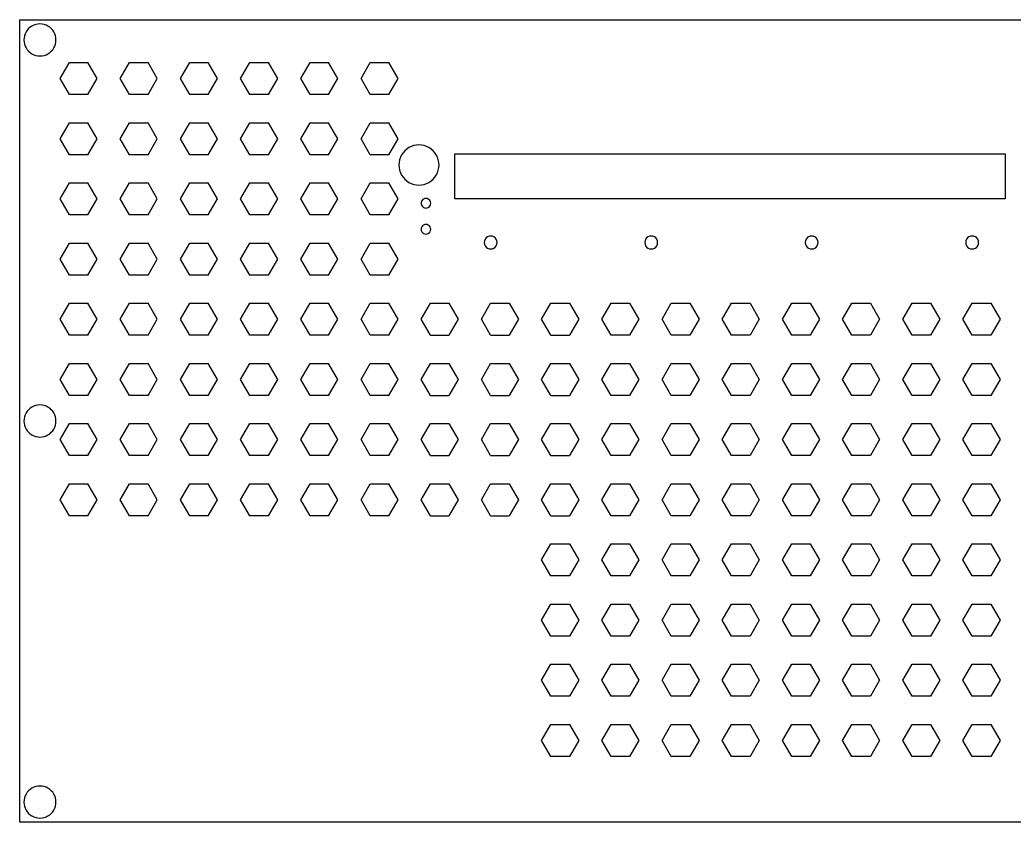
# Model space of a CAD drawing. Extents: x -567 to 567, y -283 to 283.
# Drawn here: x -567 to 135, y -283 to 283 of the extents above; entities that cross this region are included whole.
import ezdxf

# ---------------------------------------------------------------- set-up
doc = ezdxf.new("R2010")
doc.units = 0
doc.layers.add('Shape2DView', color=7, linetype='CONTINUOUS')

msp = doc.modelspace()

# ---------------------------------------------------------------- linework, layer by layer
at = {"layer": 'Shape2DView', "color": 7}
for points in [[(-566.929134, -283.464567), (-566.929134, 283.464567)], [(-566.929134, 283.464567), (566.929134, 283.464567), (566.929134, -283.464567)], [(-538.537323, 241.979528), (-531.989291, 253.31811)], [(-531.989291, 253.31811), (-518.896063, 253.31811)], [(-512.348032, 241.979528), (-518.896063, 253.31811)], [(-496.017637, 241.979528), (-489.469606, 253.31811)], [(-489.469606, 253.31811), (-476.376378, 253.31811)], [(-469.828346, 241.979528), (-476.376378, 253.31811)], [(-453.497953, 241.979528), (-446.949921, 253.31811)], [(-446.949921, 253.31811), (-433.856693, 253.31811)], [(-427.308661, 241.979528), (-433.856693, 253.31811)], [(-410.978268, 241.979528), (-404.430236, 253.31811)], [(-404.430236, 253.31811), (-391.337008, 253.31811)], [(-384.788977, 241.979528), (-391.337008, 253.31811)], [(-368.458583, 241.979528), (-361.910551, 253.31811)], [(-361.910551, 253.31811), (-348.817323, 253.31811)], [(-342.269291, 241.979528), (-348.817323, 253.31811)], [(-325.938898, 241.979528), (-319.390866, 253.31811)], [(-319.390866, 253.31811), (-306.297637, 253.31811)], [(-299.749606, 241.979528), (-306.297637, 253.31811)], [(-531.989291, 230.640945), (-538.537323, 241.979528)], [(-518.896063, 230.640945), (-512.348032, 241.979528)], [(-489.469606, 230.640945), (-496.017637, 241.979528)], [(-476.376378, 230.640945), (-469.828346, 241.979528)], [(-446.949921, 230.640945), (-453.497953, 241.979528)], [(-433.856693, 230.640945), (-427.308661, 241.979528)], [(-404.430236, 230.640945), (-410.978268, 241.979528)], [(-391.337008, 230.640945), (-384.788977, 241.979528)], [(-361.910551, 230.640945), (-368.458583, 241.979528)], [(-348.817323, 230.640945), (-342.269291, 241.979528)], [(-319.390866, 230.640945), (-325.938898, 241.979528)], [(-306.297637, 230.640945), (-299.749606, 241.979528)], [(-518.896063, 230.640945), (-531.989291, 230.640945)], [(-476.376378, 230.640945), (-489.469606, 230.640945)], [(-433.856693, 230.640945), (-446.949921, 230.640945)], [(-391.337008, 230.640945), (-404.430236, 230.640945)], [(-348.817323, 230.640945), (-361.910551, 230.640945)], [(-306.297637, 230.640945), (-319.390866, 230.640945)], [(-538.537323, 199.459843), (-531.989291, 210.798425)], [(-531.989291, 210.798425), (-518.896063, 210.798425)], [(-512.348032, 199.459843), (-518.896063, 210.798425)], [(-496.017637, 199.459843), (-489.469606, 210.798425)], [(-489.469606, 210.798425), (-476.376378, 210.798425)], [(-469.828346, 199.459843), (-476.376378, 210.798425)], [(-453.497953, 199.459843), (-446.949921, 210.798425)], [(-446.949921, 210.798425), (-433.856693, 210.798425)], [(-427.308661, 199.459843), (-433.856693, 210.798425)], [(-410.978268, 199.459843), (-404.430236, 210.798425)], [(-404.430236, 210.798425), (-391.337008, 210.798425)], [(-384.788977, 199.459843), (-391.337008, 210.798425)], [(-368.458583, 199.459843), (-361.910551, 210.798425)], [(-361.910551, 210.798425), (-348.817323, 210.798425)], [(-342.269291, 199.459843), (-348.817323, 210.798425)], [(-325.938898, 199.459843), (-319.390866, 210.798425)], [(-319.390866, 210.798425), (-306.297637, 210.798425)], [(-299.749606, 199.459843), (-306.297637, 210.798425)], [(-531.989291, 188.12126), (-538.537323, 199.459843)], [(-518.896063, 188.12126), (-512.348032, 199.459843)], [(-489.469606, 188.12126), (-496.017637, 199.459843)], [(-476.376378, 188.12126), (-469.828346, 199.459843)], [(-446.949921, 188.12126), (-453.497953, 199.459843)], [(-433.856693, 188.12126), (-427.308661, 199.459843)], [(-404.430236, 188.12126), (-410.978268, 199.459843)], [(-391.337008, 188.12126), (-384.788977, 199.459843)], [(-361.910551, 188.12126), (-368.458583, 199.459843)], [(-348.817323, 188.12126), (-342.269291, 199.459843)], [(-319.390866, 188.12126), (-325.938898, 199.459843)], [(-306.297637, 188.12126), (-299.749606, 199.459843)], [(-518.896063, 188.12126), (-531.989291, 188.12126)], [(-476.376378, 188.12126), (-489.469606, 188.12126)], [(-433.856693, 188.12126), (-446.949921, 188.12126)], [(-391.337008, 188.12126), (-404.430236, 188.12126)], [(-348.817323, 188.12126), (-361.910551, 188.12126)], [(-306.297637, 188.12126), (-319.390866, 188.12126)], [(-259.715905, 156.925985), (-259.715905, 188.708032)], [(-259.715905, 188.708032), (129.092599, 188.708032), (129.092599, 156.925985)], [(-538.537323, 156.940157), (-531.989291, 168.278741)], [(-531.989291, 168.278741), (-518.896063, 168.278741)], [(-512.348032, 156.940157), (-518.896063, 168.278741)], [(-496.017637, 156.940157), (-489.469606, 168.278741)], [(-489.469606, 168.278741), (-476.376378, 168.278741)], [(-469.828346, 156.940157), (-476.376378, 168.278741)], [(-453.497953, 156.940157), (-446.949921, 168.278741)], [(-446.949921, 168.278741), (-433.856693, 168.278741)], [(-427.308661, 156.940157), (-433.856693, 168.278741)], [(-410.978268, 156.940157), (-404.430236, 168.278741)], [(-404.430236, 168.278741), (-391.337008, 168.278741)], [(-384.788977, 156.940157), (-391.337008, 168.278741)], [(-368.458583, 156.940157), (-361.910551, 168.278741)], [(-361.910551, 168.278741), (-348.817323, 168.278741)], [(-342.269291, 156.940157), (-348.817323, 168.278741)], [(-325.938898, 156.940157), (-319.390866, 168.278741)], [(-319.390866, 168.278741), (-306.297637, 168.278741)], [(-299.749606, 156.940157), (-306.297637, 168.278741)], [(-531.989291, 145.601575), (-538.537323, 156.940157)], [(-518.896063, 145.601575), (-512.348032, 156.940157)], [(-489.469606, 145.601575), (-496.017637, 156.940157)], [(-476.376378, 145.601575), (-469.828346, 156.940157)], [(-446.949921, 145.601575), (-453.497953, 156.940157)], [(-433.856693, 145.601575), (-427.308661, 156.940157)], [(-404.430236, 145.601575), (-410.978268, 156.940157)], [(-391.337008, 145.601575), (-384.788977, 156.940157)], [(-361.910551, 145.601575), (-368.458583, 156.940157)], [(-348.817323, 145.601575), (-342.269291, 156.940157)], [(-319.390866, 145.601575), (-325.938898, 156.940157)], [(-306.297637, 145.601575), (-299.749606, 156.940157)], [(129.092599, 156.925985), (-259.715905, 156.925985)], [(-518.896063, 145.601575), (-531.989291, 145.601575)], [(-476.376378, 145.601575), (-489.469606, 145.601575)], [(-433.856693, 145.601575), (-446.949921, 145.601575)], [(-391.337008, 145.601575), (-404.430236, 145.601575)], [(-348.817323, 145.601575), (-361.910551, 145.601575)], [(-306.297637, 145.601575), (-319.390866, 145.601575)], [(-538.537323, 114.420473), (-531.989291, 125.759055)], [(-531.989291, 125.759055), (-518.896063, 125.759055)], [(-512.348032, 114.420473), (-518.896063, 125.759055)], [(-496.017637, 114.420473), (-489.469606, 125.759055)], [(-489.469606, 125.759055), (-476.376378, 125.759055)], [(-469.828346, 114.420473), (-476.376378, 125.759055)], [(-453.497953, 114.420473), (-446.949921, 125.759055)], [(-446.949921, 125.759055), (-433.856693, 125.759055)], [(-427.308661, 114.420473), (-433.856693, 125.759055)], [(-410.978268, 114.420473), (-404.430236, 125.759055)], [(-404.430236, 125.759055), (-391.337008, 125.759055)], [(-384.788977, 114.420473), (-391.337008, 125.759055)], [(-368.458583, 114.420473), (-361.910551, 125.759055)], [(-361.910551, 125.759055), (-348.817323, 125.759055)], [(-342.269291, 114.420473), (-348.817323, 125.759055)], [(-325.938898, 114.420473), (-319.390866, 125.759055)], [(-319.390866, 125.759055), (-306.297637, 125.759055)], [(-299.749606, 114.420473), (-306.297637, 125.759055)], [(-531.989291, 103.08189), (-538.537323, 114.420473)], [(-518.896063, 103.08189), (-512.348032, 114.420473)], [(-489.469606, 103.08189), (-496.017637, 114.420473)], [(-476.376378, 103.08189), (-469.828346, 114.420473)], [(-446.949921, 103.08189), (-453.497953, 114.420473)], [(-433.856693, 103.08189), (-427.308661, 114.420473)], [(-404.430236, 103.08189), (-410.978268, 114.420473)], [(-391.337008, 103.08189), (-384.788977, 114.420473)], [(-361.910551, 103.08189), (-368.458583, 114.420473)], [(-348.817323, 103.08189), (-342.269291, 114.420473)], [(-319.390866, 103.08189), (-325.938898, 114.420473)], [(-306.297637, 103.08189), (-299.749606, 114.420473)], [(-518.896063, 103.08189), (-531.989291, 103.08189)], [(-476.376378, 103.08189), (-489.469606, 103.08189)], [(-433.856693, 103.08189), (-446.949921, 103.08189)], [(-391.337008, 103.08189), (-404.430236, 103.08189)], [(-348.817323, 103.08189), (-361.910551, 103.08189)], [(-306.297637, 103.08189), (-319.390866, 103.08189)], [(-538.537323, 71.900787), (-531.989291, 83.23937)], [(-531.989291, 83.23937), (-518.896063, 83.23937)], [(-512.348032, 71.900787), (-518.896063, 83.23937)], [(-496.017637, 71.900787), (-489.469606, 83.23937)], [(-489.469606, 83.23937), (-476.376378, 83.23937)], [(-469.828346, 71.900787), (-476.376378, 83.23937)], [(-453.497953, 71.900787), (-446.949921, 83.23937)], [(-446.949921, 83.23937), (-433.856693, 83.23937)], [(-427.308661, 71.900787), (-433.856693, 83.23937)], [(-410.978268, 71.900787), (-404.430236, 83.23937)], [(-404.430236, 83.23937), (-391.337008, 83.23937)], [(-384.788977, 71.900787), (-391.337008, 83.23937)], [(-368.458583, 71.900787), (-361.910551, 83.23937)], [(-361.910551, 83.23937), (-348.817323, 83.23937)], [(-342.269291, 71.900787), (-348.817323, 83.23937)], [(-325.938898, 71.900787), (-319.390866, 83.23937)], [(-319.390866, 83.23937), (-306.297637, 83.23937)], [(-299.749606, 71.900787), (-306.297637, 83.23937)], [(-283.420346, 71.900787), (-276.872882, 83.23937)], [(-276.872882, 83.23937), (-263.779654, 83.23937)], [(-263.779654, 83.23937), (-257.232189, 71.900787)], [(-240.900661, 71.900787), (-234.353197, 83.23937)], [(-234.353197, 83.23937), (-221.259968, 83.23937)], [(-221.259968, 83.23937), (-214.712504, 71.900787)], [(-198.380977, 71.900787), (-191.833512, 83.23937)], [(-191.833512, 83.23937), (-191.760378, 83.23937)], [(-191.760378, 83.23937), (-178.740284, 83.23937)], [(-178.740284, 83.23937), (-178.667149, 83.23937)], [(-178.667149, 83.23937), (-172.119685, 71.900787)], [(-155.788157, 71.900787), (-149.240693, 83.23937)], [(-149.240693, 83.23937), (-136.147465, 83.23937)], [(-136.147465, 83.23937), (-129.6, 71.900787), (-136.147465, 60.562205)], [(-113.268473, 71.900787), (-106.721008, 83.23937)], [(-106.721008, 83.23937), (-93.627779, 83.23937)], [(-93.627779, 83.23937), (-87.080315, 71.900787), (-93.627779, 60.562205)], [(-70.748788, 71.900787), (-64.201323, 83.23937)], [(-64.201323, 83.23937), (-51.108094, 83.23937)], [(-51.108094, 83.23937), (-44.56063, 71.900787), (-51.108094, 60.562205)], [(-28.229074, 71.900787), (-21.681638, 83.23937)], [(-21.681638, 83.23937), (-8.58841, 83.23937)], [(-8.58841, 83.23937), (-2.040945, 71.900787), (-8.58841, 60.562205)], [(14.290611, 71.900787), (20.838047, 83.23937)], [(20.838047, 83.23937), (33.931276, 83.23937)], [(33.931276, 83.23937), (40.478741, 71.900787), (33.931276, 60.562205)], [(56.810268, 71.900787), (63.357732, 83.23937)], [(63.357732, 83.23937), (76.45096, 83.23937)], [(76.45096, 83.23937), (82.998425, 71.900787), (76.45096, 60.562205)], [(99.329953, 71.900787), (105.877418, 83.23937)], [(105.877418, 83.23937), (118.970646, 83.23937)], [(118.970646, 83.23937), (125.51811, 71.900787), (118.970646, 60.562205)], [(-531.989291, 60.562205), (-538.537323, 71.900787)], [(-518.896063, 60.562205), (-512.348032, 71.900787)], [(-489.469606, 60.562205), (-496.017637, 71.900787)], [(-476.376378, 60.562205), (-469.828346, 71.900787)], [(-446.949921, 60.562205), (-453.497953, 71.900787)], [(-433.856693, 60.562205), (-427.308661, 71.900787)], [(-404.430236, 60.562205), (-410.978268, 71.900787)], [(-391.337008, 60.562205), (-384.788977, 71.900787)], [(-361.910551, 60.562205), (-368.458583, 71.900787)], [(-348.817323, 60.562205), (-342.269291, 71.900787)], [(-319.390866, 60.562205), (-325.938898, 71.900787)], [(-306.297637, 60.562205), (-299.749606, 71.900787)], [(-276.872882, 60.562205), (-283.420346, 71.900787)], [(-257.232189, 71.900787), (-263.779654, 60.562205)], [(-234.353197, 60.562205), (-240.900661, 71.900787)], [(-214.712504, 71.900787), (-221.259968, 60.562205)], [(-191.833512, 60.562205), (-198.380977, 71.900787)], [(-172.119685, 71.900787), (-178.667149, 60.562205)], [(-149.240693, 60.562205), (-155.788157, 71.900787)], [(-106.721008, 60.562205), (-113.268473, 71.900787)], [(-64.201323, 60.562205), (-70.748788, 71.900787)], [(-21.681638, 60.562205), (-28.229074, 71.900787)], [(20.838047, 60.562205), (14.290611, 71.900787)], [(63.357732, 60.562205), (56.810268, 71.900787)], [(105.877418, 60.562205), (99.329953, 71.900787)], [(-518.896063, 60.562205), (-531.989291, 60.562205)], [(-476.376378, 60.562205), (-489.469606, 60.562205)], [(-433.856693, 60.562205), (-446.949921, 60.562205)], [(-391.337008, 60.562205), (-404.430236, 60.562205)], [(-348.817323, 60.562205), (-361.910551, 60.562205)], [(-306.297637, 60.562205), (-319.390866, 60.562205)], [(-276.872882, 60.562205), (-263.779654, 60.562205)], [(-234.353197, 60.562205), (-221.259968, 60.562205)], [(-191.833512, 60.562205), (-191.760378, 60.562205)], [(-191.760378, 60.562205), (-178.740284, 60.562205)], [(-178.667149, 60.562205), (-178.740284, 60.562205)], [(-136.147465, 60.562205), (-149.240693, 60.562205)], [(-93.627779, 60.562205), (-106.721008, 60.562205)], [(-51.108094, 60.562205), (-64.201323, 60.562205)], [(-8.58841, 60.562205), (-21.681638, 60.562205)], [(33.931276, 60.562205), (20.838047, 60.562205)], [(76.45096, 60.562205), (63.357732, 60.562205)], [(118.970646, 60.562205), (105.877418, 60.562205)], [(-538.537323, 29.381102), (-531.989291, 40.719685)], [(-531.989291, 40.719685), (-518.896063, 40.719685)], [(-512.348032, 29.381102), (-518.896063, 40.719685)], [(-496.017637, 29.381102), (-489.469606, 40.719685)], [(-489.469606, 40.719685), (-476.376378, 40.719685)], [(-469.828346, 29.381102), (-476.376378, 40.719685)], [(-453.497953, 29.381102), (-446.949921, 40.719685)], [(-446.949921, 40.719685), (-433.856693, 40.719685)], [(-427.308661, 29.381102), (-433.856693, 40.719685)], [(-410.978268, 29.381102), (-404.430236, 40.719685)], [(-404.430236, 40.719685), (-391.337008, 40.719685)], [(-384.788977, 29.381102), (-391.337008, 40.719685)], [(-368.458583, 29.381102), (-361.910551, 40.719685)], [(-361.910551, 40.719685), (-348.817323, 40.719685)], [(-342.269291, 29.381102), (-348.817323, 40.719685)], [(-325.938898, 29.381102), (-319.390866, 40.719685)], [(-319.390866, 40.719685), (-306.297637, 40.719685)], [(-299.749606, 29.381102), (-306.297637, 40.719685)], [(-283.420346, 29.381102), (-276.872882, 40.719685)], [(-276.872882, 40.719685), (-263.779654, 40.719685)], [(-263.779654, 40.719685), (-257.232189, 29.381102)], [(-240.900661, 29.381102), (-234.353197, 40.719685)], [(-234.353197, 40.719685), (-221.259968, 40.719685)], [(-221.259968, 40.719685), (-214.712504, 29.381102)], [(-198.380977, 29.381102), (-191.833512, 40.719685)], [(-191.833512, 40.719685), (-191.760378, 40.719685)], [(-191.760378, 40.719685), (-178.740284, 40.719685)], [(-178.740284, 40.719685), (-178.667149, 40.719685)], [(-178.667149, 40.719685), (-172.119685, 29.381102)], [(-155.788157, 29.381102), (-149.240693, 40.719685)], [(-149.240693, 40.719685), (-136.147465, 40.719685)], [(-136.147465, 40.719685), (-129.6, 29.381102), (-136.147465, 18.04252)], [(-113.268473, 29.381102), (-106.721008, 40.719685)], [(-106.721008, 40.719685), (-93.627779, 40.719685)], [(-93.627779, 40.719685), (-87.080315, 29.381102), (-93.627779, 18.04252)], [(-70.748788, 29.381102), (-64.201323, 40.719685)], [(-64.201323, 40.719685), (-51.108094, 40.719685)], [(-51.108094, 40.719685), (-44.56063, 29.381102), (-51.108094, 18.04252)], [(-28.229074, 29.381102), (-21.681638, 40.719685)], [(-21.681638, 40.719685), (-8.58841, 40.719685)], [(-8.58841, 40.719685), (-2.040945, 29.381102), (-8.58841, 18.04252)], [(14.290611, 29.381102), (20.838047, 40.719685)], [(20.838047, 40.719685), (33.931276, 40.719685)], [(33.931276, 40.719685), (40.478741, 29.381102), (33.931276, 18.04252)], [(56.810268, 29.381102), (63.357732, 40.719685)], [(63.357732, 40.719685), (76.45096, 40.719685)], [(76.45096, 40.719685), (82.998425, 29.381102), (76.45096, 18.04252)], [(99.329953, 29.381102), (105.877418, 40.719685)], [(105.877418, 40.719685), (118.970646, 40.719685)], [(118.970646, 40.719685), (125.51811, 29.381102), (118.970646, 18.04252)], [(-531.989291, 18.04252), (-538.537323, 29.381102)], [(-518.896063, 18.04252), (-512.348032, 29.381102)], [(-489.469606, 18.04252), (-496.017637, 29.381102)], [(-476.376378, 18.04252), (-469.828346, 29.381102)], [(-446.949921, 18.04252), (-453.497953, 29.381102)], [(-433.856693, 18.04252), (-427.308661, 29.381102)], [(-404.430236, 18.04252), (-410.978268, 29.381102)], [(-391.337008, 18.04252), (-384.788977, 29.381102)], [(-361.910551, 18.04252), (-368.458583, 29.381102)], [(-348.817323, 18.04252), (-342.269291, 29.381102)], [(-319.390866, 18.04252), (-325.938898, 29.381102)], [(-306.297637, 18.04252), (-299.749606, 29.381102)], [(-276.872882, 18.04252), (-283.420346, 29.381102)], [(-257.232189, 29.381102), (-263.779654, 18.04252)], [(-234.353197, 18.04252), (-240.900661, 29.381102)], [(-214.712504, 29.381102), (-221.259968, 18.04252)], [(-191.833512, 18.04252), (-198.380977, 29.381102)], [(-172.119685, 29.381102), (-178.667149, 18.04252)], [(-149.240693, 18.04252), (-155.788157, 29.381102)], [(-106.721008, 18.04252), (-113.268473, 29.381102)], [(-64.201323, 18.04252), (-70.748788, 29.381102)], [(-21.681638, 18.04252), (-28.229074, 29.381102)], [(20.838047, 18.04252), (14.290611, 29.381102)], [(63.357732, 18.04252), (56.810268, 29.381102)], [(105.877418, 18.04252), (99.329953, 29.381102)], [(-518.896063, 18.04252), (-531.989291, 18.04252)], [(-476.376378, 18.04252), (-489.469606, 18.04252)], [(-433.856693, 18.04252), (-446.949921, 18.04252)], [(-391.337008, 18.04252), (-404.430236, 18.04252)], [(-348.817323, 18.04252), (-361.910551, 18.04252)], [(-306.297637, 18.04252), (-319.390866, 18.04252)], [(-276.872882, 18.04252), (-263.779654, 18.04252)], [(-234.353197, 18.04252), (-221.259968, 18.04252)], [(-191.833512, 18.04252), (-191.760378, 18.04252)], [(-191.760378, 18.04252), (-178.740284, 18.04252)], [(-178.667149, 18.04252), (-178.740284, 18.04252)], [(-136.147465, 18.04252), (-149.240693, 18.04252)], [(-93.627779, 18.04252), (-106.721008, 18.04252)], [(-51.108094, 18.04252), (-64.201323, 18.04252)], [(-8.58841, 18.04252), (-21.681638, 18.04252)], [(33.931276, 18.04252), (20.838047, 18.04252)], [(76.45096, 18.04252), (63.357732, 18.04252)], [(118.970646, 18.04252), (105.877418, 18.04252)], [(-538.537323, -13.138582), (-531.989291, -1.8)], [(-531.989291, -1.8), (-518.896063, -1.8)], [(-512.348032, -13.138582), (-518.896063, -1.8)], [(-496.017637, -13.138582), (-489.469606, -1.8)], [(-489.469606, -1.8), (-476.376378, -1.8)], [(-469.828346, -13.138582), (-476.376378, -1.8)], [(-453.497953, -13.138582), (-446.949921, -1.8)], [(-446.949921, -1.8), (-433.856693, -1.8)], [(-427.308661, -13.138582), (-433.856693, -1.8)], [(-410.978268, -13.138582), (-404.430236, -1.8)], [(-404.430236, -1.8), (-391.337008, -1.8)], [(-384.788977, -13.138582), (-391.337008, -1.8)], [(-368.458583, -13.138582), (-361.910551, -1.8)], [(-361.910551, -1.8), (-348.817323, -1.8)], [(-342.269291, -13.138582), (-348.817323, -1.8)], [(-325.938898, -13.138582), (-319.390866, -1.8)], [(-319.390866, -1.8), (-306.297637, -1.8)], [(-299.749606, -13.138582), (-306.297637, -1.8)], [(-283.420346, -13.138582), (-276.872882, -1.8)], [(-276.872882, -1.8), (-263.779654, -1.8)], [(-263.779654, -1.8), (-257.232189, -13.138582)], [(-240.900661, -13.138582), (-234.353197, -1.8)], [(-234.353197, -1.8), (-221.259968, -1.8)], [(-221.259968, -1.8), (-214.712504, -13.138582)], [(-198.380977, -13.138582), (-191.833512, -1.8)], [(-191.833512, -1.8), (-191.760378, -1.8)], [(-191.760378, -1.8), (-178.740284, -1.8)], [(-178.740284, -1.8), (-178.667149, -1.8)], [(-178.667149, -1.8), (-172.119685, -13.138582)], [(-155.788157, -13.138582), (-149.240693, -1.8)], [(-149.240693, -1.8), (-136.147465, -1.8)], [(-136.147465, -1.8), (-129.6, -13.138582), (-136.147465, -24.477166)], [(-113.268473, -13.138582), (-106.721008, -1.8)], [(-106.721008, -1.8), (-93.627779, -1.8)], [(-93.627779, -1.8), (-87.080315, -13.138582), (-93.627779, -24.477166)], [(-70.748788, -13.138582), (-64.201323, -1.8)], [(-64.201323, -1.8), (-51.108094, -1.8)], [(-51.108094, -1.8), (-44.56063, -13.138582), (-51.108094, -24.477166)], [(-28.229074, -13.138582), (-21.681638, -1.8)], [(-21.681638, -1.8), (-8.58841, -1.8)], [(-8.58841, -1.8), (-2.040945, -13.138582), (-8.58841, -24.477166)], [(14.290611, -13.138582), (20.838047, -1.8)], [(20.838047, -1.8), (33.931276, -1.8)], [(33.931276, -1.8), (40.478741, -13.138582), (33.931276, -24.477166)], [(56.810268, -13.138582), (63.357732, -1.8)], [(63.357732, -1.8), (76.45096, -1.8)], [(76.45096, -1.8), (82.998425, -13.138582), (76.45096, -24.477166)], [(99.329953, -13.138582), (105.877418, -1.8)], [(105.877418, -1.8), (118.970646, -1.8)], [(118.970646, -1.8), (125.51811, -13.138582), (118.970646, -24.477166)], [(-531.989291, -24.477166), (-538.537323, -13.138582)], [(-518.896063, -24.477166), (-512.348032, -13.138582)], [(-489.469606, -24.477166), (-496.017637, -13.138582)], [(-476.376378, -24.477166), (-469.828346, -13.138582)], [(-446.949921, -24.477166), (-453.497953, -13.138582)], [(-433.856693, -24.477166), (-427.308661, -13.138582)], [(-404.430236, -24.477166), (-410.978268, -13.138582)], [(-391.337008, -24.477166), (-384.788977, -13.138582)], [(-361.910551, -24.477166), (-368.458583, -13.138582)], [(-348.817323, -24.477166), (-342.269291, -13.138582)], [(-319.390866, -24.477166), (-325.938898, -13.138582)], [(-306.297637, -24.477166), (-299.749606, -13.138582)], [(-276.872882, -24.477166), (-283.420346, -13.138582)], [(-257.232189, -13.138582), (-263.779654, -24.477166)], [(-234.353197, -24.477166), (-240.900661, -13.138582)], [(-214.712504, -13.138582), (-221.259968, -24.477166)], [(-191.833512, -24.477166), (-198.380977, -13.138582)], [(-172.119685, -13.138582), (-178.667149, -24.477166)], [(-149.240693, -24.477166), (-155.788157, -13.138582)], [(-106.721008, -24.477166), (-113.268473, -13.138582)], [(-64.201323, -24.477166), (-70.748788, -13.138582)], [(-21.681638, -24.477166), (-28.229074, -13.138582)], [(20.838047, -24.477166), (14.290611, -13.138582)], [(63.357732, -24.477166), (56.810268, -13.138582)], [(105.877418, -24.477166), (99.329953, -13.138582)], [(-518.896063, -24.477166), (-531.989291, -24.477166)], [(-476.376378, -24.477166), (-489.469606, -24.477166)], [(-433.856693, -24.477166), (-446.949921, -24.477166)], [(-391.337008, -24.477166), (-404.430236, -24.477166)], [(-348.817323, -24.477166), (-361.910551, -24.477166)], [(-306.297637, -24.477166), (-319.390866, -24.477166)], [(-276.872882, -24.477166), (-263.779654, -24.477166)], [(-234.353197, -24.477166), (-221.259968, -24.477166)], [(-191.833512, -24.477166), (-191.760378, -24.477166)], [(-191.760378, -24.477166), (-178.740284, -24.477166)], [(-178.667149, -24.477166), (-178.740284, -24.477166)], [(-136.147465, -24.477166), (-149.240693, -24.477166)], [(-93.627779, -24.477166), (-106.721008, -24.477166)], [(-51.108094, -24.477166), (-64.201323, -24.477166)], [(-8.58841, -24.477166), (-21.681638, -24.477166)], [(33.931276, -24.477166), (20.838047, -24.477166)], [(76.45096, -24.477166), (63.357732, -24.477166)], [(118.970646, -24.477166), (105.877418, -24.477166)], [(-538.537323, -55.658268), (-531.989291, -44.319685)], [(-531.989291, -44.319685), (-518.896063, -44.319685)], [(-512.348032, -55.658268), (-518.896063, -44.319685)], [(-496.017637, -55.658268), (-489.469606, -44.319685)], [(-489.469606, -44.319685), (-476.376378, -44.319685)], [(-469.828346, -55.658268), (-476.376378, -44.319685)], [(-453.497953, -55.658268), (-446.949921, -44.319685)], [(-446.949921, -44.319685), (-433.856693, -44.319685)], [(-427.308661, -55.658268), (-433.856693, -44.319685)], [(-410.978268, -55.658268), (-404.430236, -44.319685)], [(-404.430236, -44.319685), (-391.337008, -44.319685)], [(-384.788977, -55.658268), (-391.337008, -44.319685)], [(-368.458583, -55.658268), (-361.910551, -44.319685)], [(-361.910551, -44.319685), (-348.817323, -44.319685)], [(-342.269291, -55.658268), (-348.817323, -44.319685)], [(-325.938898, -55.658268), (-319.390866, -44.319685)], [(-319.390866, -44.319685), (-306.297637, -44.319685)], [(-299.749606, -55.658268), (-306.297637, -44.319685)], [(-283.420346, -55.658268), (-276.872882, -44.319685)], [(-276.872882, -44.319685), (-263.779654, -44.319685)], [(-263.779654, -44.319685), (-257.232189, -55.658268)], [(-240.900661, -55.658268), (-234.353197, -44.319685)], [(-234.353197, -44.319685), (-221.259968, -44.319685)], [(-221.259968, -44.319685), (-214.712504, -55.658268)], [(-198.380977, -55.658268), (-191.833512, -44.319685)], [(-191.833512, -44.319685), (-191.760378, -44.319685)], [(-191.760378, -44.319685), (-178.740284, -44.319685)], [(-178.740284, -44.319685), (-178.667149, -44.319685)], [(-178.667149, -44.319685), (-172.119685, -55.658268)], [(-155.788157, -55.658268), (-149.240693, -44.319685)], [(-149.240693, -44.319685), (-136.147465, -44.319685)], [(-136.147465, -44.319685), (-129.6, -55.658268), (-136.147465, -66.99685)], [(-113.268473, -55.658268), (-106.721008, -44.319685)], [(-106.721008, -44.319685), (-93.627779, -44.319685)], [(-93.627779, -44.319685), (-87.080315, -55.658268), (-93.627779, -66.99685)], [(-70.748788, -55.658268), (-64.201323, -44.319685)], [(-64.201323, -44.319685), (-51.108094, -44.319685)], [(-51.108094, -44.319685), (-44.56063, -55.658268), (-51.108094, -66.99685)], [(-28.229074, -55.658268), (-21.681638, -44.319685)], [(-21.681638, -44.319685), (-8.58841, -44.319685)], [(-8.58841, -44.319685), (-2.040945, -55.658268), (-8.58841, -66.99685)], [(14.290611, -55.658268), (20.838047, -44.319685)], [(20.838047, -44.319685), (33.931276, -44.319685)], [(33.931276, -44.319685), (40.478741, -55.658268), (33.931276, -66.99685)], [(56.810268, -55.658268), (63.357732, -44.319685)], [(63.357732, -44.319685), (76.45096, -44.319685)], [(76.45096, -44.319685), (82.998425, -55.658268), (76.45096, -66.99685)], [(99.329953, -55.658268), (105.877418, -44.319685)], [(105.877418, -44.319685), (118.970646, -44.319685)], [(118.970646, -44.319685), (125.51811, -55.658268), (118.970646, -66.99685)], [(-531.989291, -66.99685), (-538.537323, -55.658268)], [(-518.896063, -66.99685), (-512.348032, -55.658268)], [(-489.469606, -66.99685), (-496.017637, -55.658268)], [(-476.376378, -66.99685), (-469.828346, -55.658268)], [(-446.949921, -66.99685), (-453.497953, -55.658268)], [(-433.856693, -66.99685), (-427.308661, -55.658268)], [(-404.430236, -66.99685), (-410.978268, -55.658268)], [(-391.337008, -66.99685), (-384.788977, -55.658268)], [(-361.910551, -66.99685), (-368.458583, -55.658268)], [(-348.817323, -66.99685), (-342.269291, -55.658268)], [(-319.390866, -66.99685), (-325.938898, -55.658268)], [(-306.297637, -66.99685), (-299.749606, -55.658268)], [(-276.872882, -66.99685), (-283.420346, -55.658268)], [(-257.232189, -55.658268), (-263.779654, -66.99685)], [(-234.353197, -66.99685), (-240.900661, -55.658268)], [(-214.712504, -55.658268), (-221.259968, -66.99685)], [(-191.833512, -66.99685), (-198.380977, -55.658268)], [(-172.119685, -55.658268), (-178.667149, -66.99685)], [(-149.240693, -66.99685), (-155.788157, -55.658268)], [(-106.721008, -66.99685), (-113.268473, -55.658268)], [(-64.201323, -66.99685), (-70.748788, -55.658268)], [(-21.681638, -66.99685), (-28.229074, -55.658268)], [(20.838047, -66.99685), (14.290611, -55.658268)], [(63.357732, -66.99685), (56.810268, -55.658268)], [(105.877418, -66.99685), (99.329953, -55.658268)], [(-518.896063, -66.99685), (-531.989291, -66.99685)], [(-476.376378, -66.99685), (-489.469606, -66.99685)], [(-433.856693, -66.99685), (-446.949921, -66.99685)], [(-391.337008, -66.99685), (-404.430236, -66.99685)], [(-348.817323, -66.99685), (-361.910551, -66.99685)], [(-306.297637, -66.99685), (-319.390866, -66.99685)], [(-276.872882, -66.99685), (-263.779654, -66.99685)], [(-234.353197, -66.99685), (-221.259968, -66.99685)], [(-191.833512, -66.99685), (-191.760378, -66.99685)], [(-191.760378, -66.99685), (-178.740284, -66.99685)], [(-178.667149, -66.99685), (-178.740284, -66.99685)], [(-136.147465, -66.99685), (-149.240693, -66.99685)], [(-93.627779, -66.99685), (-106.721008, -66.99685)], [(-51.108094, -66.99685), (-64.201323, -66.99685)], [(-8.58841, -66.99685), (-21.681638, -66.99685)], [(33.931276, -66.99685), (20.838047, -66.99685)], [(76.45096, -66.99685), (63.357732, -66.99685)], [(118.970646, -66.99685), (105.877418, -66.99685)], [(-198.307843, -98.177953), (-191.760378, -86.83937)], [(-191.760378, -86.83937), (-178.667149, -86.83937)], [(-178.667149, -86.83937), (-172.119685, -98.177953), (-178.667149, -109.516535)], [(-155.788157, -98.177953), (-149.240693, -86.83937)], [(-149.240693, -86.83937), (-136.147465, -86.83937)], [(-136.147465, -86.83937), (-129.6, -98.177953), (-136.147465, -109.516535)], [(-113.268473, -98.177953), (-106.721008, -86.83937)], [(-106.721008, -86.83937), (-93.627779, -86.83937)], [(-93.627779, -86.83937), (-87.080315, -98.177953), (-93.627779, -109.516535)], [(-70.748788, -98.177953), (-64.201323, -86.83937)], [(-64.201323, -86.83937), (-51.108094, -86.83937)], [(-51.108094, -86.83937), (-44.56063, -98.177953), (-51.108094, -109.516535)], [(-28.229074, -98.177953), (-21.681638, -86.83937)], [(-21.681638, -86.83937), (-8.58841, -86.83937)], [(-8.58841, -86.83937), (-2.040945, -98.177953), (-8.58841, -109.516535)], [(14.290611, -98.177953), (20.838047, -86.83937)], [(20.838047, -86.83937), (33.931276, -86.83937)], [(33.931276, -86.83937), (40.478741, -98.177953), (33.931276, -109.516535)], [(56.810268, -98.177953), (63.357732, -86.83937)], [(63.357732, -86.83937), (76.45096, -86.83937)], [(76.45096, -86.83937), (82.998425, -98.177953), (76.45096, -109.516535)], [(99.329953, -98.177953), (105.877418, -86.83937)], [(105.877418, -86.83937), (118.970646, -86.83937)], [(118.970646, -86.83937), (125.51811, -98.177953), (118.970646, -109.516535)], [(-191.760378, -109.516535), (-198.307843, -98.177953)], [(-149.240693, -109.516535), (-155.788157, -98.177953)], [(-106.721008, -109.516535), (-113.268473, -98.177953)], [(-64.201323, -109.516535), (-70.748788, -98.177953)], [(-21.681638, -109.516535), (-28.229074, -98.177953)], [(20.838047, -109.516535), (14.290611, -98.177953)], [(63.357732, -109.516535), (56.810268, -98.177953)], [(105.877418, -109.516535), (99.329953, -98.177953)], [(-178.667149, -109.516535), (-191.760378, -109.516535)], [(-136.147465, -109.516535), (-149.240693, -109.516535)], [(-93.627779, -109.516535), (-106.721008, -109.516535)], [(-51.108094, -109.516535), (-64.201323, -109.516535)], [(-8.58841, -109.516535), (-21.681638, -109.516535)], [(33.931276, -109.516535), (20.838047, -109.516535)], [(76.45096, -109.516535), (63.357732, -109.516535)], [(118.970646, -109.516535), (105.877418, -109.516535)], [(-198.307843, -140.697637), (-191.760378, -129.359055)], [(-191.760378, -129.359055), (-178.667149, -129.359055)], [(-178.667149, -129.359055), (-172.119685, -140.697637), (-178.667149, -152.036221)], [(-155.788157, -140.697637), (-149.240693, -129.359055)], [(-149.240693, -129.359055), (-136.147465, -129.359055)], [(-136.147465, -129.359055), (-129.6, -140.697637), (-136.147465, -152.036221)], [(-113.268473, -140.697637), (-106.721008, -129.359055)], [(-106.721008, -129.359055), (-93.627779, -129.359055)], [(-93.627779, -129.359055), (-87.080315, -140.697637), (-93.627779, -152.036221)], [(-70.748788, -140.697637), (-64.201323, -129.359055)], [(-64.201323, -129.359055), (-51.108094, -129.359055)], [(-51.108094, -129.359055), (-44.56063, -140.697637), (-51.108094, -152.036221)], [(-28.229074, -140.697637), (-21.681638, -129.359055)], [(-21.681638, -129.359055), (-8.58841, -129.359055)], [(-8.58841, -129.359055), (-2.040945, -140.697637), (-8.58841, -152.036221)], [(14.290611, -140.697637), (20.838047, -129.359055)], [(20.838047, -129.359055), (33.931276, -129.359055)], [(33.931276, -129.359055), (40.478741, -140.697637), (33.931276, -152.036221)], [(56.810268, -140.697637), (63.357732, -129.359055)], [(63.357732, -129.359055), (76.45096, -129.359055)], [(76.45096, -129.359055), (82.998425, -140.697637), (76.45096, -152.036221)], [(99.329953, -140.697637), (105.877418, -129.359055)], [(105.877418, -129.359055), (118.970646, -129.359055)], [(118.970646, -129.359055), (125.51811, -140.697637), (118.970646, -152.036221)], [(-191.760378, -152.036221), (-198.307843, -140.697637)], [(-149.240693, -152.036221), (-155.788157, -140.697637)], [(-106.721008, -152.036221), (-113.268473, -140.697637)], [(-64.201323, -152.036221), (-70.748788, -140.697637)], [(-21.681638, -152.036221), (-28.229074, -140.697637)], [(20.838047, -152.036221), (14.290611, -140.697637)], [(63.357732, -152.036221), (56.810268, -140.697637)], [(105.877418, -152.036221), (99.329953, -140.697637)], [(-178.667149, -152.036221), (-191.760378, -152.036221)], [(-136.147465, -152.036221), (-149.240693, -152.036221)], [(-93.627779, -152.036221), (-106.721008, -152.036221)], [(-51.108094, -152.036221), (-64.201323, -152.036221)], [(-8.58841, -152.036221), (-21.681638, -152.036221)], [(33.931276, -152.036221), (20.838047, -152.036221)], [(76.45096, -152.036221), (63.357732, -152.036221)], [(118.970646, -152.036221), (105.877418, -152.036221)], [(-198.307843, -183.217323), (-191.760378, -171.87874)], [(-191.760378, -171.87874), (-178.667149, -171.87874)], [(-178.667149, -171.87874), (-172.119685, -183.217323), (-178.667149, -194.555905)], [(-155.788157, -183.217323), (-149.240693, -171.87874)], [(-149.240693, -171.87874), (-136.147465, -171.87874)], [(-136.147465, -171.87874), (-129.6, -183.217323), (-136.147465, -194.555905)], [(-113.268473, -183.217323), (-106.721008, -171.87874)], [(-106.721008, -171.87874), (-93.627779, -171.87874)], [(-93.627779, -171.87874), (-87.080315, -183.217323), (-93.627779, -194.555905)], [(-70.748788, -183.217323), (-64.201323, -171.87874)], [(-64.201323, -171.87874), (-51.108094, -171.87874)], [(-51.108094, -171.87874), (-44.56063, -183.217323), (-51.108094, -194.555905)], [(-28.229074, -183.217323), (-21.681638, -171.87874)], [(-21.681638, -171.87874), (-8.58841, -171.87874)], [(-8.58841, -171.87874), (-2.040945, -183.217323), (-8.58841, -194.555905)], [(14.290611, -183.217323), (20.838047, -171.87874)], [(20.838047, -171.87874), (33.931276, -171.87874)], [(33.931276, -171.87874), (40.478741, -183.217323), (33.931276, -194.555905)], [(56.810268, -183.217323), (63.357732, -171.87874)], [(63.357732, -171.87874), (76.45096, -171.87874)], [(76.45096, -171.87874), (82.998425, -183.217323), (76.45096, -194.555905)], [(99.329953, -183.217323), (105.877418, -171.87874)], [(105.877418, -171.87874), (118.970646, -171.87874)], [(118.970646, -171.87874), (125.51811, -183.217323), (118.970646, -194.555905)], [(-191.760378, -194.555905), (-198.307843, -183.217323)], [(-149.240693, -194.555905), (-155.788157, -183.217323)], [(-106.721008, -194.555905), (-113.268473, -183.217323)], [(-64.201323, -194.555905), (-70.748788, -183.217323)], [(-21.681638, -194.555905), (-28.229074, -183.217323)], [(20.838047, -194.555905), (14.290611, -183.217323)], [(63.357732, -194.555905), (56.810268, -183.217323)], [(105.877418, -194.555905), (99.329953, -183.217323)], [(-178.667149, -194.555905), (-191.760378, -194.555905)], [(-136.147465, -194.555905), (-149.240693, -194.555905)], [(-93.627779, -194.555905), (-106.721008, -194.555905)], [(-51.108094, -194.555905), (-64.201323, -194.555905)], [(-8.58841, -194.555905), (-21.681638, -194.555905)], [(33.931276, -194.555905), (20.838047, -194.555905)], [(76.45096, -194.555905), (63.357732, -194.555905)], [(118.970646, -194.555905), (105.877418, -194.555905)], [(-198.307843, -225.737008), (-191.760378, -214.398425)], [(-191.760378, -214.398425), (-178.667149, -214.398425)], [(-178.667149, -214.398425), (-172.119685, -225.737008), (-178.667149, -237.07559)], [(-155.788157, -225.737008), (-149.240693, -214.398425)], [(-149.240693, -214.398425), (-136.147465, -214.398425)], [(-136.147465, -214.398425), (-129.6, -225.737008), (-136.147465, -237.07559)], [(-113.268473, -225.737008), (-106.721008, -214.398425)], [(-106.721008, -214.398425), (-93.627779, -214.398425)], [(-93.627779, -214.398425), (-87.080315, -225.737008), (-93.627779, -237.07559)], [(-70.748788, -225.737008), (-64.201323, -214.398425)], [(-64.201323, -214.398425), (-51.108094, -214.398425)], [(-51.108094, -214.398425), (-44.56063, -225.737008), (-51.108094, -237.07559)], [(-28.229074, -225.737008), (-21.681638, -214.398425)], [(-21.681638, -214.398425), (-8.58841, -214.398425)], [(-8.58841, -214.398425), (-2.040945, -225.737008), (-8.58841, -237.07559)], [(14.290611, -225.737008), (20.838047, -214.398425)], [(20.838047, -214.398425), (33.931276, -214.398425)], [(33.931276, -214.398425), (40.478741, -225.737008), (33.931276, -237.07559)], [(56.810268, -225.737008), (63.357732, -214.398425)], [(63.357732, -214.398425), (76.45096, -214.398425)], [(76.45096, -214.398425), (82.998425, -225.737008), (76.45096, -237.07559)], [(99.329953, -225.737008), (105.877418, -214.398425)], [(105.877418, -214.398425), (118.970646, -214.398425)], [(118.970646, -214.398425), (125.51811, -225.737008), (118.970646, -237.07559)], [(-191.760378, -237.07559), (-198.307843, -225.737008)], [(-149.240693, -237.07559), (-155.788157, -225.737008)], [(-106.721008, -237.07559), (-113.268473, -225.737008)], [(-64.201323, -237.07559), (-70.748788, -225.737008)], [(-21.681638, -237.07559), (-28.229074, -225.737008)], [(20.838047, -237.07559), (14.290611, -225.737008)], [(63.357732, -237.07559), (56.810268, -225.737008)], [(105.877418, -237.07559), (99.329953, -225.737008)], [(-178.667149, -237.07559), (-191.760378, -237.07559)], [(-136.147465, -237.07559), (-149.240693, -237.07559)], [(-93.627779, -237.07559), (-106.721008, -237.07559)], [(-51.108094, -237.07559), (-64.201323, -237.07559)], [(-8.58841, -237.07559), (-21.681638, -237.07559)], [(33.931276, -237.07559), (20.838047, -237.07559)], [(76.45096, -237.07559), (63.357732, -237.07559)], [(118.970646, -237.07559), (105.877418, -237.07559)], [(566.929134, -283.464567), (-566.929134, -283.464567)]]:
    msp.add_lwpolyline(points, dxfattribs=at)
for points in [[(-541.417323, 269.291339)], [(-270.824882, 180.907087)], [(-276.671905, 153.884976)], [(-276.671905, 135.496913)], [(-229.767874, 126.136063)], [(-116.382047, 126.136063)], [(-2.996221, 126.136063)], [(110.389607, 126.136063)], [(-541.417323, 0)], [(-541.417323, -269.291338)]]:
    msp.add_lwpolyline(points, close=True, dxfattribs=at)
for points in [[(-547.086614, 279.110839), (-550.594784, 281.136282), (-554.917027, 281.136282), (-558.425197, 279.110839)], [(-558.425197, 279.110839), (-561.933366, 277.085396), (-564.094488, 273.342224), (-564.094488, 269.291339)], [(-541.417323, 269.291339), (-541.417323, 273.342224), (-543.578445, 277.085396), (-547.086614, 279.110839)], [(-564.094488, 269.291339), (-564.094488, 265.240453), (-561.933366, 261.497281), (-558.425197, 259.471838)], [(-547.086614, 259.471838), (-543.578445, 261.497281), (-541.417323, 265.240453), (-541.417323, 269.291339)], [(-558.425197, 259.471838), (-554.917027, 257.446395), (-550.594784, 257.446395), (-547.086614, 259.471838)], [(-292.085666, 193.18418), (-296.471356, 190.651652), (-299.172503, 185.97147), (-299.171338, 180.907087)], [(-277.910555, 193.18418), (-282.296245, 195.716708), (-287.699975, 195.716708), (-292.085666, 193.18418)], [(-270.824882, 180.907087), (-270.823717, 185.97147), (-273.524864, 190.651652), (-277.910555, 193.18418)], [(-299.171338, 180.907087), (-299.172503, 175.842704), (-296.471356, 171.162522), (-292.085666, 168.629994)], [(-277.910555, 168.629994), (-273.524864, 171.162522), (-270.823717, 175.842704), (-270.824882, 180.907087)], [(-292.085666, 168.629994), (-287.699975, 166.097466), (-282.296245, 166.097466), (-277.910555, 168.629994)], [(-281.774268, 156.830826), (-282.826719, 156.223193), (-283.475055, 155.100242), (-283.475055, 153.884976)], [(-278.372693, 156.830826), (-279.425144, 157.438459), (-280.721817, 157.438459), (-281.774268, 156.830826)], [(-276.671905, 153.884976), (-276.671905, 155.100242), (-277.320242, 156.223193), (-278.372693, 156.830826)], [(-283.475055, 153.884976), (-283.475055, 152.66971), (-282.826719, 151.546759), (-281.774268, 150.939126)], [(-281.774268, 150.939126), (-280.721817, 150.331493), (-279.425144, 150.331493), (-278.372693, 150.939126)], [(-278.372693, 150.939126), (-277.320242, 151.546759), (-276.671905, 152.66971), (-276.671905, 153.884976)], [(-281.774268, 138.442763), (-282.826719, 137.835131), (-283.475055, 136.712179), (-283.475055, 135.496913)], [(-283.475055, 135.496913), (-283.475055, 134.281648), (-282.826719, 133.158696), (-281.774268, 132.551063)], [(-278.372693, 138.442763), (-279.425144, 139.050396), (-280.721817, 139.050396), (-281.774268, 138.442763)], [(-276.671905, 135.496913), (-276.671905, 136.712179), (-277.320242, 137.835131), (-278.372693, 138.442763)], [(-278.372693, 132.551063), (-277.320242, 133.158696), (-276.671905, 134.281648), (-276.671905, 135.496913)], [(-281.774268, 132.551063), (-280.721817, 131.94343), (-279.425144, 131.94343), (-278.372693, 132.551063)], [(-236.571024, 130.063863), (-237.974291, 129.253686), (-238.83874, 127.756417), (-238.83874, 126.136063)], [(-232.035591, 130.063863), (-233.438858, 130.87404), (-235.167756, 130.87404), (-236.571024, 130.063863)], [(-229.767874, 126.136063), (-229.767874, 127.756417), (-230.632323, 129.253686), (-232.035591, 130.063863)], [(-123.185197, 130.063863), (-124.588465, 129.253686), (-125.452913, 127.756417), (-125.452913, 126.136063)], [(-118.649764, 130.063863), (-120.053032, 130.87404), (-121.781929, 130.87404), (-123.185197, 130.063863)], [(-116.382047, 126.136063), (-116.382047, 127.756417), (-117.246496, 129.253686), (-118.649764, 130.063863)], [(-9.79937, 130.063863), (-11.202638, 129.253686), (-12.067087, 127.756417), (-12.067087, 126.136063)], [(-5.263937, 130.063863), (-6.667205, 130.87404), (-8.396102, 130.87404), (-9.79937, 130.063863)], [(-2.996221, 126.136063), (-2.996221, 127.756417), (-3.860669, 129.253686), (-5.263937, 130.063863)], [(103.586457, 130.063863), (102.183189, 129.253686), (101.318741, 127.756417), (101.318741, 126.136063)], [(108.12189, 130.063863), (106.718622, 130.87404), (104.989725, 130.87404), (103.586457, 130.063863)], [(110.389607, 126.136063), (110.389607, 127.756417), (109.525158, 129.253686), (108.12189, 130.063863)], [(-238.83874, 126.136063), (-238.83874, 124.515709), (-237.974291, 123.01844), (-236.571023, 122.208263)], [(-236.571023, 122.208263), (-235.167756, 121.398086), (-233.438858, 121.398086), (-232.03559, 122.208263)], [(-232.03559, 122.208263), (-230.632323, 123.01844), (-229.767874, 124.515709), (-229.767874, 126.136063)], [(-125.452913, 126.136063), (-125.452913, 124.515709), (-124.588465, 123.01844), (-123.185197, 122.208263)], [(-123.185197, 122.208263), (-121.781929, 121.398086), (-120.053032, 121.398086), (-118.649764, 122.208263)], [(-118.649764, 122.208263), (-117.246496, 123.01844), (-116.382047, 124.515709), (-116.382047, 126.136063)], [(-12.067087, 126.136063), (-12.067087, 124.515709), (-11.202638, 123.01844), (-9.79937, 122.208263)], [(-9.79937, 122.208263), (-8.396102, 121.398085), (-6.667205, 121.398085), (-5.263937, 122.208262)], [(-5.263937, 122.208262), (-3.860669, 123.01844), (-2.996221, 124.515709), (-2.996221, 126.136063)], [(101.318741, 126.136063), (101.318741, 124.515709), (102.183189, 123.01844), (103.586457, 122.208263)], [(103.586457, 122.208263), (104.989725, 121.398086), (106.718622, 121.398086), (108.12189, 122.208263)], [(108.12189, 122.208263), (109.525158, 123.01844), (110.389607, 124.515709), (110.389607, 126.136063)], [(-558.425197, 9.819501), (-561.933366, 7.794058), (-564.094488, 4.050885), (-564.094488, 0)], [(-547.086614, 9.819501), (-550.594784, 11.844943), (-554.917027, 11.844943), (-558.425197, 9.819501)], [(-541.417323, 0), (-541.417323, 4.050885), (-543.578445, 7.794058), (-547.086614, 9.819501)], [(-564.094488, 0), (-564.094488, -4.050885), (-561.933366, -7.794058), (-558.425197, -9.8195)], [(-547.086614, -9.8195), (-543.578445, -7.794058), (-541.417323, -4.050885), (-541.417323, 0)], [(-558.425197, -9.8195), (-554.917027, -11.844943), (-550.594784, -11.844943), (-547.086614, -9.8195)], [(-558.425197, -259.471838), (-561.933366, -261.497281), (-564.094488, -265.240453), (-564.094488, -269.291338)], [(-547.086614, -259.471838), (-550.594784, -257.446395), (-554.917027, -257.446395), (-558.425197, -259.471838)], [(-541.417323, -269.291338), (-541.417323, -265.240453), (-543.578445, -261.497281), (-547.086614, -259.471838)], [(-564.094488, -269.291338), (-564.094488, -273.342224), (-561.933366, -277.085396), (-558.425197, -279.110839)], [(-547.086614, -279.110839), (-543.578445, -277.085396), (-541.417323, -273.342224), (-541.417323, -269.291338)], [(-558.425197, -279.110839), (-554.917027, -281.136282), (-550.594784, -281.136282), (-547.086614, -279.110839)]]:
    msp.add_open_spline(points, degree=3, dxfattribs=at)

doc.saveas('drawing.dxf')
